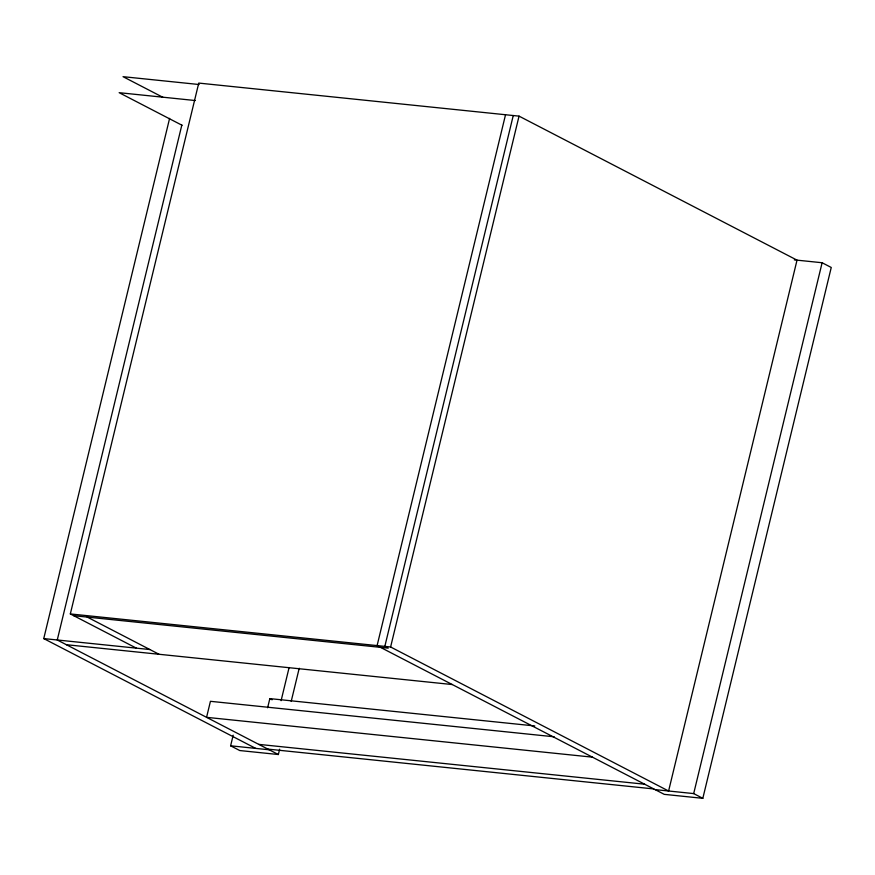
<?xml version="1.0" encoding="UTF-8"?>
<svg xmlns="http://www.w3.org/2000/svg" width="875" height="875" viewBox="0 0 875 875"><rect width="100%" height="100%" fill="white"/><g stroke="black" fill="none" stroke-linecap="round" stroke-linejoin="round"><path stroke-width="1.31" d="M255.708 748.388L43.75 638.586L169.608 118.355M181.836 125.048L57.258 639.986L278.348 754.523L279.628 749.208M70.328 613.933L198.756 83.081L519.039 116.134L797.027 260.148L668.598 791.011L390.611 646.986L70.328 613.933L136.358 648.145M278.348 754.523L239.761 750.542L230.617 745.806L233.188 735.186M267.63 707.766L269.839 698.611L534.8 725.955M281.094 700.678L289.111 667.505M291.189 701.433L299.217 668.259M505.531 114.734L377.103 645.597L664.234 794.347L702.822 798.328L831.25 267.477L822.117 262.741L794.325 259.875M513.253 115.533L384.825 646.395L388.216 648.145L73.719 615.694M390.611 646.986L519.039 116.134M702.822 798.328L693.689 793.592L822.117 262.741M199.128 84.525L123.036 76.672L162.947 97.344M195.256 100.538L119.164 92.684L182.044 125.267M43.75 638.586L149.866 649.545M66.391 644.711L452.277 684.545M554.203 736.794L210.438 701.312L206.566 717.336L592.452 757.159M258.77 744.373L644.656 784.208M267.903 749.109L653.789 788.933M230.617 745.806L269.205 749.788M655.102 789.611L693.689 793.592M269.839 698.611L272.125 699.792M87.227 617.083L159.009 654.27"/></g></svg>
